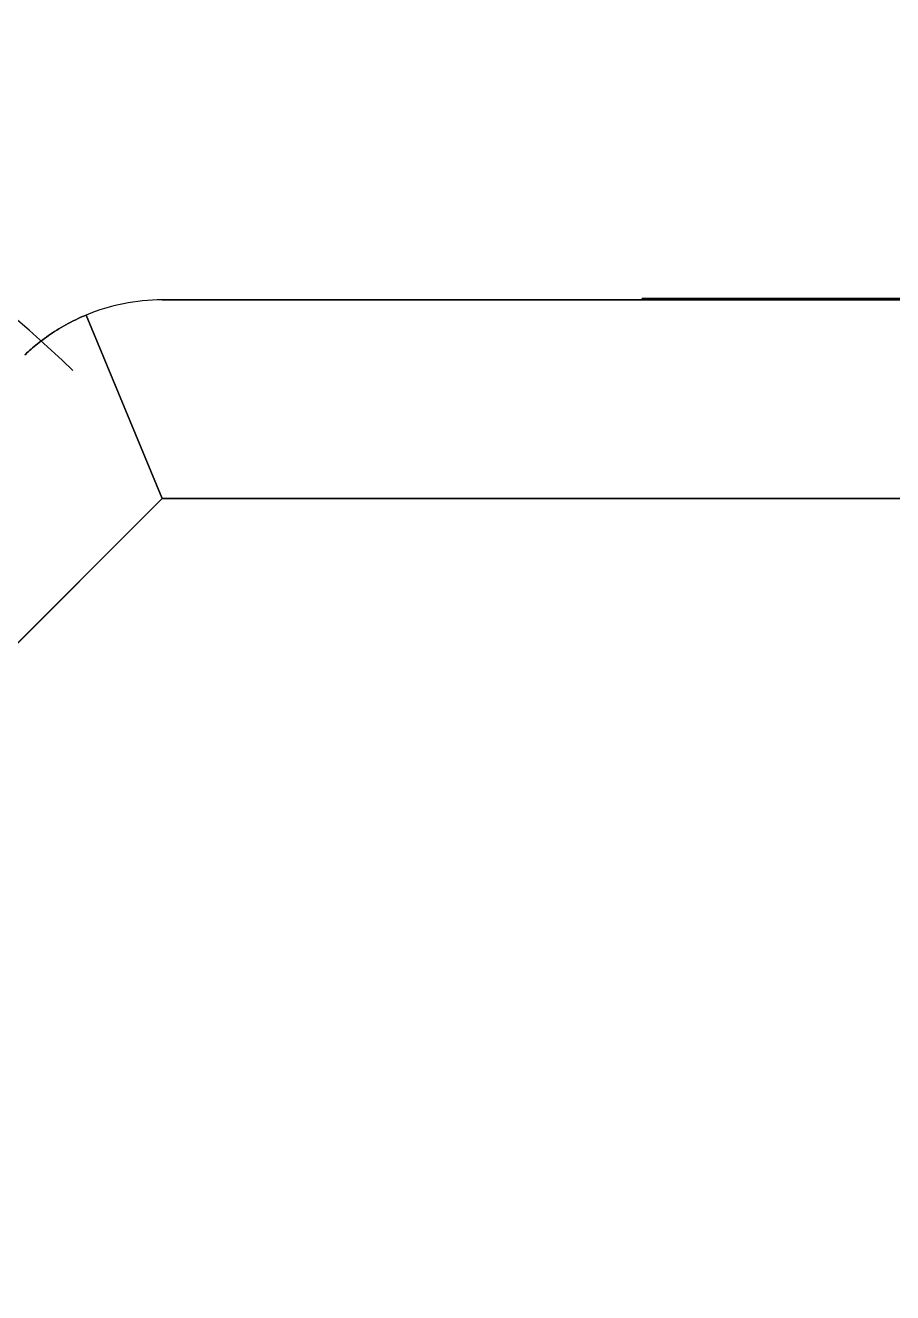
# Model space of a CAD drawing. Header units: millimetres. Extents: x 441156 to 441876, y 4514765 to 4515211.
# Drawn here: x 441308.7139 to 441308.7794, y 4515040.9528 to 4515041.0485 of the extents above; entities that cross this region are included whole.
import ezdxf

# ---------------------------------------------------------------- set-up
doc = ezdxf.new("R2010")
doc.units = ezdxf.units.MM
doc.layers.add('Instalaciones_ventilación_extracción', color=86, linetype='Continuous', lineweight=25)

msp = doc.modelspace()

# ---------------------------------------------------------------- linework, layer by layer
at = {"layer": 'Instalaciones_ventilación_extracción'}
for p, q in [((441308.9842428564, 4515041.027801679, -5.307373326944943e-07), (441308.7242428557, 4515041.027801679, -5.307373326944943e-07)), ((441308.7242428557, 4515041.027801679, -5.307373326944943e-07), (441308.9842428564, 4515041.027801679, -5.307373326944943e-07)), ((441308.7604928556, 4515041.027801679, -5.307373326944943e-07), (441308.7604928556, 4515041.027901679, -5.307373326944943e-07)), ((441308.7604928556, 4515041.027801679, -5.307373326944943e-07), (441308.7604928556, 4515041.027901679, -5.307373326944943e-07)), ((441308.7754928562, 4515041.027901679, -5.307373326944943e-07), (441308.7604928556, 4515041.027901679, -5.307373326944943e-07)), ((441308.7604928556, 4515041.027901679, -5.307373326944943e-07), (441308.7754928562, 4515041.027901679, -5.307373326944943e-07)), ((441308.7754928562, 4515041.027801679, -5.307373326944943e-07), (441308.7604928556, 4515041.027801679, -5.307373326944943e-07)), ((441308.7604928556, 4515041.027801679, -5.307373326944943e-07), (441308.7754928562, 4515041.027801679, -5.307373326944943e-07)), ((441308.7754928562, 4515041.027801679, -5.307373326944943e-07), (441308.7754928562, 4515041.027901679, -5.307373326944943e-07)), ((441308.932992856, 4515041.027901679, -5.307373326944943e-07), (441308.7754928562, 4515041.027901679, -5.307373326944943e-07)), ((441308.7754928562, 4515041.027901679, -5.307373326944943e-07), (441308.932992856, 4515041.027901679, -5.307373326944943e-07)), ((441308.7754928562, 4515041.027801679, -5.307373326944943e-07), (441308.7754928562, 4515041.027901679, -5.307373326944943e-07)), ((441308.932992856, 4515041.027801679, -5.307373326944943e-07), (441308.7754928562, 4515041.027801679, -5.307373326944943e-07)), ((441308.7754928562, 4515041.027801679, -5.307373326944943e-07), (441308.932992856, 4515041.027801679, -5.307373326944943e-07)), ((441308.7171572847, 4515041.026022642, -5.307373326944943e-07), (441308.716976148, 4515041.025923979, -5.307373326944943e-07)), ((441308.716976148, 4515041.025923979, -5.307373326944943e-07), (441308.7171572847, 4515041.026022642, -5.307373326944943e-07)), ((441308.7173416418, 4515041.026119764, -5.307373326944943e-07), (441308.7171572847, 4515041.026022642, -5.307373326944943e-07)), ((441308.7171572847, 4515041.026022642, -5.307373326944943e-07), (441308.7173416418, 4515041.026119764, -5.307373326944943e-07)), ((441308.7175290807, 4515041.026215208, -5.307373326944943e-07), (441308.7173416418, 4515041.026119764, -5.307373326944943e-07)), ((441308.7173416418, 4515041.026119764, -5.307373326944943e-07), (441308.7175290807, 4515041.026215208, -5.307373326944943e-07)), ((441308.7177194487, 4515041.026308821, -5.307373326944943e-07), (441308.7175290807, 4515041.026215208, -5.307373326944943e-07)), ((441308.7175290807, 4515041.026215208, -5.307373326944943e-07), (441308.7177194487, 4515041.026308821, -5.307373326944943e-07)), ((441308.7179125947, 4515041.026400434, -5.307373326944943e-07), (441308.7177194487, 4515041.026308821, -5.307373326944943e-07)), ((441308.7177194487, 4515041.026308821, -5.307373326944943e-07), (441308.7179125947, 4515041.026400434, -5.307373326944943e-07)), ((441308.7181083802, 4515041.026489912, -5.307373326944943e-07), (441308.7179125947, 4515041.026400434, -5.307373326944943e-07)), ((441308.7179125947, 4515041.026400434, -5.307373326944943e-07), (441308.7181083802, 4515041.026489912, -5.307373326944943e-07)), ((441308.718306668, 4515041.026577085, -5.307373326944943e-07), (441308.7181083802, 4515041.026489912, -5.307373326944943e-07)), ((441308.7181083802, 4515041.026489912, -5.307373326944943e-07), (441308.718306668, 4515041.026577085, -5.307373326944943e-07)), ((441308.7185076419, 4515041.026661955, -5.307373326944943e-07), (441308.718306668, 4515041.026577085, -5.307373326944943e-07)), ((441308.718306668, 4515041.026577085, -5.307373326944943e-07), (441308.7185076419, 4515041.026661955, -5.307373326944943e-07)), ((441308.7242487529, 4515041.012801679, -5.307373326944943e-07), (441308.7185076381, 4515041.026661956, -5.307373326944943e-07)), ((441308.7185076381, 4515041.026661956, -5.307373326944943e-07), (441308.7242487529, 4515041.012801679, -5.307373326944943e-07)), ((441308.7156580937, 4515041.02510217, -5.307373326944943e-07), (441308.7155105713, 4515041.02499783, -5.307373326944943e-07)), ((441308.7155105713, 4515041.02499783, -5.307373326944943e-07), (441308.7156580937, 4515041.02510217, -5.307373326944943e-07)), ((441308.7158090639, 4515041.025206144, -5.307373326944943e-07), (441308.7156580937, 4515041.02510217, -5.307373326944943e-07)), ((441308.7156580937, 4515041.02510217, -5.307373326944943e-07), (441308.7158090639, 4515041.025206144, -5.307373326944943e-07)), ((441308.715964185, 4515041.025310178, -5.307373326944943e-07), (441308.7158090639, 4515041.025206144, -5.307373326944943e-07)), ((441308.7158090639, 4515041.025206144, -5.307373326944943e-07), (441308.715964185, 4515041.025310178, -5.307373326944943e-07)), ((441308.7161233648, 4515041.02541406, -5.307373326944943e-07), (441308.715964185, 4515041.025310178, -5.307373326944943e-07)), ((441308.715964185, 4515041.025310178, -5.307373326944943e-07), (441308.7161233648, 4515041.02541406, -5.307373326944943e-07)), ((441308.7162864813, 4515041.025517591, -5.307373326944943e-07), (441308.7161233648, 4515041.02541406, -5.307373326944943e-07)), ((441308.7161233648, 4515041.02541406, -5.307373326944943e-07), (441308.7162864813, 4515041.025517591, -5.307373326944943e-07)), ((441308.7164534423, 4515041.025620542, -5.307373326944943e-07), (441308.7162864813, 4515041.025517591, -5.307373326944943e-07)), ((441308.7162864813, 4515041.025517591, -5.307373326944943e-07), (441308.7164534423, 4515041.025620542, -5.307373326944943e-07)), ((441308.7166241118, 4515041.025722746, -5.307373326944943e-07), (441308.7164534423, 4515041.025620542, -5.307373326944943e-07)), ((441308.7164534423, 4515041.025620542, -5.307373326944943e-07), (441308.7166241118, 4515041.025722746, -5.307373326944943e-07)), ((441308.7167983828, 4515041.025823957, -5.307373326944943e-07), (441308.7166241118, 4515041.025722746, -5.307373326944943e-07)), ((441308.7166241118, 4515041.025722746, -5.307373326944943e-07), (441308.7167983828, 4515041.025823957, -5.307373326944943e-07)), ((441308.716976148, 4515041.025923979, -5.307373326944943e-07), (441308.7167983828, 4515041.025823957, -5.307373326944943e-07)), ((441308.7167983828, 4515041.025823957, -5.307373326944943e-07), (441308.716976148, 4515041.025923979, -5.307373326944943e-07)), ((441308.7144604157, 4515041.024172865, -5.307373326944943e-07), (441308.7143473941, 4515041.024074644, -5.307373326944943e-07)), ((441308.7143473941, 4515041.024074644, -5.307373326944943e-07), (441308.7144604157, 4515041.024172865, -5.307373326944943e-07)), ((441308.7145774355, 4515041.024272489, -5.307373326944943e-07), (441308.7144604157, 4515041.024172865, -5.307373326944943e-07)), ((441308.7144604157, 4515041.024172865, -5.307373326944943e-07), (441308.7145774355, 4515041.024272489, -5.307373326944943e-07)), ((441308.7146985754, 4515041.024373487, -5.307373326944943e-07), (441308.7145774355, 4515041.024272489, -5.307373326944943e-07)), ((441308.7145774355, 4515041.024272489, -5.307373326944943e-07), (441308.7146985754, 4515041.024373487, -5.307373326944943e-07)), ((441308.7148240934, 4515041.024475828, -5.307373326944943e-07), (441308.7146985754, 4515041.024373487, -5.307373326944943e-07)), ((441308.7146985754, 4515041.024373487, -5.307373326944943e-07), (441308.7148240934, 4515041.024475828, -5.307373326944943e-07)), ((441308.7149538397, 4515041.024579267, -5.307373326944943e-07), (441308.7148240934, 4515041.024475828, -5.307373326944943e-07)), ((441308.7148240934, 4515041.024475828, -5.307373326944943e-07), (441308.7149538397, 4515041.024579267, -5.307373326944943e-07)), ((441308.7150875674, 4515041.024683485, -5.307373326944943e-07), (441308.7149538397, 4515041.024579267, -5.307373326944943e-07)), ((441308.7149538397, 4515041.024579267, -5.307373326944943e-07), (441308.7150875674, 4515041.024683485, -5.307373326944943e-07)), ((441308.7152250949, 4515041.024788191, -5.307373326944943e-07), (441308.7150875674, 4515041.024683485, -5.307373326944943e-07)), ((441308.7150875674, 4515041.024683485, -5.307373326944943e-07), (441308.7152250949, 4515041.024788191, -5.307373326944943e-07)), ((441308.7153661623, 4515041.024893079, -5.307373326944943e-07), (441308.7152250949, 4515041.024788191, -5.307373326944943e-07)), ((441308.7152250949, 4515041.024788191, -5.307373326944943e-07), (441308.7153661623, 4515041.024893079, -5.307373326944943e-07)), ((441308.7155105713, 4515041.02499783, -5.307373326944943e-07), (441308.7153661623, 4515041.024893079, -5.307373326944943e-07)), ((441308.7153661623, 4515041.024893079, -5.307373326944943e-07), (441308.7155105713, 4515041.02499783, -5.307373326944943e-07)), ((441308.7139459503, 4515041.02370918, -5.307373326944943e-07), (441308.7138892793, 4515041.023655408, -5.307373326944943e-07)), ((441308.7138892793, 4515041.023655408, -5.307373326944943e-07), (441308.7139459503, 4515041.02370918, -5.307373326944943e-07)), ((441308.7140361759, 4515041.023793668, -5.307373326944943e-07), (441308.7139459503, 4515041.02370918, -5.307373326944943e-07)), ((441308.7139459503, 4515041.02370918, -5.307373326944943e-07), (441308.7140361759, 4515041.023793668, -5.307373326944943e-07)), ((441308.7141345953, 4515041.023884229, -5.307373326944943e-07), (441308.7140361759, 4515041.023793668, -5.307373326944943e-07)), ((441308.7140361759, 4515041.023793668, -5.307373326944943e-07), (441308.7141345953, 4515041.023884229, -5.307373326944943e-07)), ((441308.7142384918, 4515041.023978116, -5.307373326944943e-07), (441308.7141345953, 4515041.023884229, -5.307373326944943e-07)), ((441308.7141345953, 4515041.023884229, -5.307373326944943e-07), (441308.7142384918, 4515041.023978116, -5.307373326944943e-07)), ((441308.7143473941, 4515041.024074644, -5.307373326944943e-07), (441308.7142384918, 4515041.023978116, -5.307373326944943e-07)), ((441308.7142384918, 4515041.023978116, -5.307373326944943e-07), (441308.7143473941, 4515041.024074644, -5.307373326944943e-07)), ((441308.6642428561, 4515040.952795782, -5.307373326944943e-07), (441308.7242487529, 4515041.012801679, -5.307373326944943e-07)), ((441308.7242487529, 4515041.012801679, -5.307373326944943e-07), (441308.6642428561, 4515040.952795782, -5.307373326944943e-07)), ((441308.7242487529, 4515041.012801679, -5.307373326944943e-07), (441308.9842369584, 4515041.012801679, -5.307373326944943e-07)), ((441308.9842369584, 4515041.012801679, -5.307373326944943e-07), (441308.7242487529, 4515041.012801679, -5.307373326944943e-07))]:
    msp.add_line(p, q, dxfattribs=at)
msp.add_arc((441308.6531204446, 4515040.956046846, -5.307373326944943e-07), 0.09250000000044167, 45.88582193102393, 90.10001856623653, dxfattribs=at)
for major_axis, start_param, end_param in [((1.24218211923855e-17, 0.01500000000007162), 0, 0.3923358589551348), ((-1.152182119238121e-17, -0.01500000000007162), -3.141592653589792, -2.749256794634661)]:
    msp.add_ellipse((441308.7242428557, 4515041.012801679, -5.307373326944943e-07), major_axis=major_axis, ratio=0.9999999999999984, start_param=start_param, end_param=end_param, dxfattribs=at)

doc.saveas('drawing.dxf')
